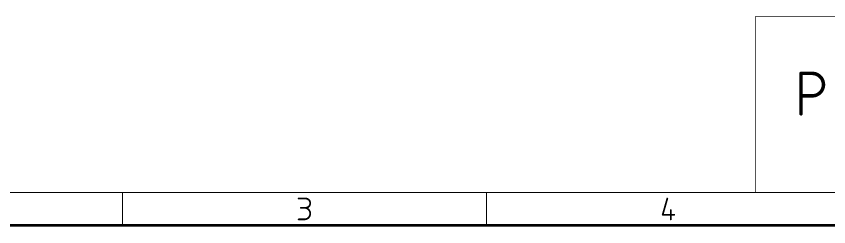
# Model space of a CAD drawing. Extents: x -78 to 183, y -66 to 113.
# Drawn here: x -1.7 to 92.3, y -66.2 to -41.9 of the extents above; entities that cross this region are included whole.
import ezdxf

# ---------------------------------------------------------------- set-up
doc = ezdxf.new("R2010")
doc.units = 0
doc.header["$MEASUREMENT"] = 0
doc.layers.add('27', color=253, linetype='CONTINUOUS')
doc.layers.add('48', color=253, linetype='CONTINUOUS')

msp = doc.modelspace()

# ---------------------------------------------------------------- linework, layer by layer
at = {"layer": '27', "const_width": 0.4064}
for points in [[(89.1032, -53.1368), (89.1032, -48.4632)], [(89.1032, -48.4632), (90.4014, -48.4632)], [(90.4014, -51.0596), (89.1032, -51.0596)]]:
    msp.add_lwpolyline(points, dxfattribs=at)
at = {"layer": '27'}
for points, const_width in [([(89.2048, -48.4632, 1), (89.0016, -48.4632)], 0.2032), ([(89.1032, -48.3616, 1), (89.1032, -48.5648)], 0.2032), ([(90.4014, -51.0596, 1), (90.4014, -48.4632)], 0.4064), ([(90.4014, -48.3616, 1), (90.4014, -48.5648)], 0.2032), ([(90.4014, -48.5648, 1), (90.4014, -48.3616)], 0.2032), ([(89.1032, -50.958, 1), (89.1032, -51.1612)], 0.2032), ([(90.4014, -50.958, 1), (90.4014, -51.1612)], 0.2032), ([(90.4014, -51.1612, 1), (90.4014, -50.958)], 0.2032), ([(89.0016, -53.1368, 1), (89.2048, -53.1368)], 0.2032)]:
    msp.add_lwpolyline(points, format="xyb", dxfattribs=dict(at, const_width=const_width))
at = {"layer": '48'}
for points, const_width in [([(83.82, -62.23), (83.82, -41.91)], 0.1016), ([(83.82, -41.91), (137.795, -41.91)], 0.1016), ([(-73.66, -62.23), (179.07, -62.23)], 0.1), ([(10.5833, -66.04), (10.5833, -62.23)], 0.1), ([(30.9756, -62.9316), (31.7779, -62.9316)], 0.2032), ([(52.705, -66.04), (52.705, -62.23)], 0.1), ([(73.6321, -62.9316), (73.0973, -64.8036)], 0.2032), ([(31.7779, -64.0013), (31.243, -64.0013)], 0.2032), ([(73.0973, -64.8036), (74.4344, -64.8036)], 0.2032), ([(74.0333, -64.2687), (74.0333, -65.3384)], 0.2032), ([(30.9756, -65.3384), (31.6442, -65.3384)], 0.2032), ([(-77.47, -66.04), (182.88, -66.04)], 0.3)]:
    msp.add_lwpolyline(points, dxfattribs=dict(at, const_width=const_width))
for points, const_width in [([(83.8454, -41.91, 1), (83.7946, -41.91)], 0.0508), ([(83.82, -41.8846, 1), (83.82, -41.9354)], 0.0508), ([(10.6083, -62.23, 1), (10.5583, -62.23)], 0.05), ([(30.9756, -62.8808, 1), (30.9756, -62.9824)], 0.1016), ([(31.7779, -64.0013, 1), (31.7779, -62.9316)], 0.2032), ([(31.7779, -62.8808, 1), (31.7779, -62.9824)], 0.1016), ([(31.7779, -62.9824, 1), (31.7779, -62.8808)], 0.1016), ([(52.73, -62.23, 1), (52.68, -62.23)], 0.05), ([(73.681, -62.9456, 1), (73.5833, -62.9176)], 0.1016), ([(83.7946, -62.23, 1), (83.8454, -62.23)], 0.0508), ([(31.243, -63.9505, 1), (31.243, -64.0521)], 0.1016), ([(31.6442, -65.3384, 1), (31.6442, -64.0013)], 0.2032), ([(31.6442, -63.9505, 1), (31.6442, -64.0521)], 0.1016), ([(31.7779, -63.9505, 1), (31.7779, -64.0521)], 0.1016), ([(31.7779, -64.0521, 1), (31.7779, -63.9505)], 0.1016), ([(73.0484, -64.7896, 1), (73.1461, -64.8175)], 0.1016), ([(73.0973, -64.7528, 1), (73.0973, -64.8544)], 0.1016), ([(74.0841, -64.2687, 1), (73.9825, -64.2687)], 0.1016), ([(74.4344, -64.8544, 1), (74.4344, -64.7528)], 0.1016), ([(30.9756, -65.2876, 1), (30.9756, -65.3892)], 0.1016), ([(31.6442, -65.2876, 1), (31.6442, -65.3892)], 0.1016), ([(31.6442, -65.3892, 1), (31.6442, -65.2876)], 0.1016), ([(73.9825, -65.3384, 1), (74.0841, -65.3384)], 0.1016), ([(10.5583, -66.04, 1), (10.6083, -66.04)], 0.05), ([(52.68, -66.04, 1), (52.73, -66.04)], 0.05)]:
    msp.add_lwpolyline(points, format="xyb", dxfattribs=dict(at, const_width=const_width))

doc.saveas('drawing.dxf')
